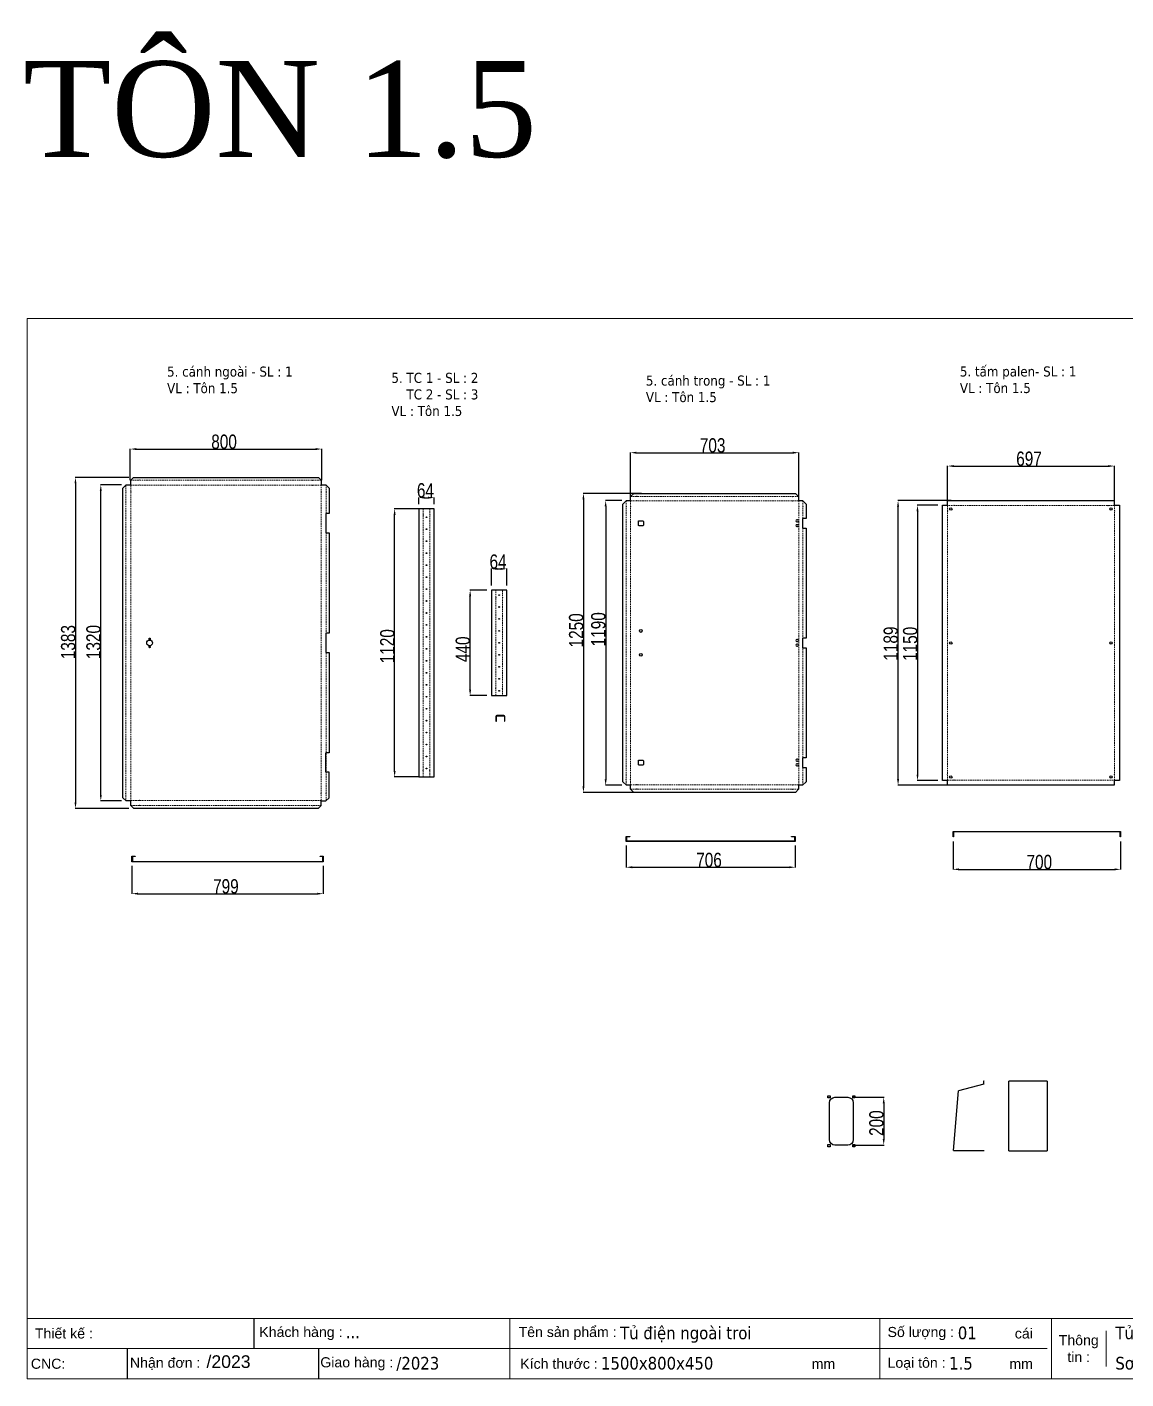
# Model space of a CAD drawing. Header units: inches. Extents: x 21 to 136330, y 8 to 58290.
# Drawn here: x 14211 to 18804, y 31248 to 36897 of the extents above; entities that cross this region are included whole.
import ezdxf
from ezdxf.enums import TextEntityAlignment as Align

# ---------------------------------------------------------------- set-up
doc = ezdxf.new("R2010")
doc.units = ezdxf.units.IN
doc.header["$MEASUREMENT"] = 0
doc.linetypes.add('HIDDEN', pattern=[9.525, 6.35, -3.175])
for name, color, linetype in [('0 KHUNG KT01', 7, 'Continuous'), ('1-EMC-ACESS', 4, 'Continuous'), ('@.0.DM. NÉT CHÍNH', 7, 'Continuous'), ('@.0.DM. NÉT CHÍNH @ 1', 7, 'Continuous'), ('@.DM. NÉT CHÍNH', 7, 'Continuous')]:
    doc.layers.add(name, color=color, linetype=linetype)
doc.layers.add('0 TĂNG CỨNG', color=7, linetype='Continuous', lineweight=15)
doc.layers.add('@.0.DM. NÉT ĐỨT', color=8, linetype='HIDDEN', lineweight=9)
doc.layers.add('@.DM. KÍCH THƯỚC', color=8, linetype='Continuous', transparency=0.2)
doc.layers.add('@.DM. KÍCH THƯỚC @ 1', color=8, linetype='Continuous', transparency=0.2)
doc.styles.add('ARIAL', font='arial.ttf')
doc.styles.add('Note Text (ISO)', font='tahoma.ttf')
doc.styles.add('roman', font='roman.shx', dxfattribs={"width": 0.8})
doc.styles.add('Tahoma (Input Text)', font='tahoma.ttf')
doc.dimstyles.new('Kích thước Duy Mạnh', dxfattribs={"dimtxt": 30, "dimasz": 25, "dimexe": 1.25, "dimexo": 20, "dimtad": 1, "dimdec": 1, "dimtxsty": 'roman', "dimcen": 2.5, "dimclrd": 8, "dimclre": 8, "dimclrt": 2, "dimadec": 0, "dimazin": 0, "dimtfac": 1, "dimtdec": 1, "dimtix": 1, "dimtmove": 0, "dimatfit": 3, "dimfxl": 1, "dimtfillclr": 1, "dimarcsym": 0})

# ---------------------------------------------------------------- blocks, each defined once
blk = doc.blocks.new('*D536')
at = {"layer": '@.DM. KÍCH THƯỚC', "color": 8, "lineweight": -2, "transparency": 16777216}
for p, q in [((14636.3, 35015), (14412.4, 35015)), ((14636.3, 33632.4), (14412.4, 33632.4))]:
    blk.add_line(p, q, dxfattribs=at)
at = {"layer": '@.DM. KÍCH THƯỚC', "lineweight": -2, "transparency": 16777216}
blk.add_line((14413.6, 34990), (14413.6, 33657.4), dxfattribs=at)
at = {"layer": '@.DM. KÍCH THƯỚC', "transparency": 16777216}
for points in [[(14409.5, 34990), (14417.8, 34990), (14413.6, 35015)], [(14409.5, 33657.4), (14417.8, 33657.4), (14413.6, 33632.4)]]:
    blk.add_solid(points, dxfattribs=at)
at = {"layer": 'Defpoints', "color": 0, "transparency": 16777216}
for p in [(14656.3, 35015), (14413.6, 33632.4), (14656.3, 33632.4)]:
    blk.add_point(p, dxfattribs=at)
at = {"layer": '@.DM. KÍCH THƯỚC', "color": 2, "transparency": 16777216, "insert": (14353, 34255.5), "char_height": 60, "attachment_point": 1, "rotation": 90, "style": 'roman'}
blk.add_mtext('1383', dxfattribs=at)
blk = doc.blocks.new('*D537')
at = {"layer": '@.DM. KÍCH THƯỚC', "color": 8, "lineweight": -2, "transparency": 16777216}
for p, q in [((16152.2, 34563.7), (16152.2, 34634.1)), ((16216, 34563.7), (16216, 34634.1))]:
    blk.add_line(p, q, dxfattribs=at)
at = {"layer": '@.DM. KÍCH THƯỚC', "lineweight": -2, "transparency": 16777216}
blk.add_line((16177.2, 34632.9), (16191, 34632.9), dxfattribs=at)
at = {"layer": '@.DM. KÍCH THƯỚC', "transparency": 16777216}
for points in [[(16177.2, 34637), (16177.2, 34628.7), (16152.2, 34632.9)], [(16191, 34637), (16191, 34628.7), (16216, 34632.9)]]:
    blk.add_solid(points, dxfattribs=at)
at = {"layer": 'Defpoints', "color": 0, "transparency": 16777216}
for p in [(16216, 34632.9), (16152.2, 34543.7), (16216, 34543.7)]:
    blk.add_point(p, dxfattribs=at)
at = {"layer": '@.DM. KÍCH THƯỚC', "color": 2, "transparency": 16777216, "insert": (16144.1, 34693.5), "char_height": 60, "attachment_point": 1, "style": 'roman'}
blk.add_mtext('64', dxfattribs=at)
blk = doc.blocks.new('*D538')
at = {"layer": '@.DM. KÍCH THƯỚC', "color": 8, "lineweight": -2, "transparency": 16777216}
for p, q in [((15848.7, 34903.7), (15848.7, 34931.7)), ((15912.5, 34903.7), (15912.5, 34931.7))]:
    blk.add_line(p, q, dxfattribs=at)
at = {"layer": '@.DM. KÍCH THƯỚC', "lineweight": -2, "transparency": 16777216}
blk.add_line((15873.7, 34930.5), (15887.5, 34930.5), dxfattribs=at)
at = {"layer": '@.DM. KÍCH THƯỚC', "transparency": 16777216}
for points in [[(15873.7, 34934.7), (15873.7, 34926.3), (15848.7, 34930.5)], [(15887.5, 34934.7), (15887.5, 34926.3), (15912.5, 34930.5)]]:
    blk.add_solid(points, dxfattribs=at)
at = {"layer": 'Defpoints', "color": 0, "transparency": 16777216}
for p in [(15912.5, 34930.5), (15848.7, 34883.7), (15912.5, 34883.7)]:
    blk.add_point(p, dxfattribs=at)
at = {"layer": '@.DM. KÍCH THƯỚC', "color": 2, "transparency": 16777216, "insert": (15840.6, 34991.1), "char_height": 60, "attachment_point": 1, "style": 'roman'}
blk.add_mtext('64', dxfattribs=at)
blk = doc.blocks.new('*D539')
at = {"layer": '@.DM. KÍCH THƯỚC', "color": 8, "lineweight": -2, "transparency": 16777216}
for p, q in [((15846.9, 34883.7), (15746.2, 34883.7)), ((15846.9, 33763.7), (15746.2, 33763.7))]:
    blk.add_line(p, q, dxfattribs=at)
at = {"layer": '@.DM. KÍCH THƯỚC', "lineweight": -2, "transparency": 16777216}
blk.add_line((15747.5, 33788.7), (15747.5, 34858.7), dxfattribs=at)
at = {"layer": '@.DM. KÍCH THƯỚC', "transparency": 16777216}
for points in [[(15743.3, 34858.7), (15751.6, 34858.7), (15747.5, 34883.7)], [(15743.3, 33788.7), (15751.6, 33788.7), (15747.5, 33763.7)]]:
    blk.add_solid(points, dxfattribs=at)
at = {"layer": 'Defpoints', "color": 0, "transparency": 16777216}
for p in [(15747.5, 34883.7), (15866.9, 34883.7), (15866.9, 33763.7)]:
    blk.add_point(p, dxfattribs=at)
at = {"layer": '@.DM. KÍCH THƯỚC', "color": 2, "transparency": 16777216, "insert": (15686.8, 34238.3), "char_height": 60, "attachment_point": 1, "rotation": 90, "style": 'roman'}
blk.add_mtext('1120', dxfattribs=at)
blk = doc.blocks.new('*D540')
at = {"layer": '@.DM. KÍCH THƯỚC', "color": 8, "lineweight": -2, "transparency": 16777216}
for p, q in [((16132.2, 34543.7), (16061.8, 34543.7)), ((16132.2, 34103.7), (16061.8, 34103.7))]:
    blk.add_line(p, q, dxfattribs=at)
at = {"layer": '@.DM. KÍCH THƯỚC', "lineweight": -2, "transparency": 16777216}
blk.add_line((16063, 34128.7), (16063, 34518.7), dxfattribs=at)
at = {"layer": '@.DM. KÍCH THƯỚC', "transparency": 16777216}
for points in [[(16058.8, 34518.7), (16067.2, 34518.7), (16063, 34543.7)], [(16058.8, 34128.7), (16067.2, 34128.7), (16063, 34103.7)]]:
    blk.add_solid(points, dxfattribs=at)
at = {"layer": 'Defpoints', "color": 0, "transparency": 16777216}
for p in [(16063, 34543.7), (16152.2, 34543.7), (16152.2, 34103.7)]:
    blk.add_point(p, dxfattribs=at)
at = {"layer": '@.DM. KÍCH THƯỚC', "color": 2, "transparency": 16777216, "insert": (16002.4, 34243.5), "char_height": 60, "attachment_point": 1, "rotation": 90, "style": 'roman'}
blk.add_mtext('440', dxfattribs=at)
blk = doc.blocks.new('*D541')
at = {"layer": '@.DM. KÍCH THƯỚC', "color": 8, "lineweight": -2, "transparency": 16777216}
for p, q in [((14605.3, 34983.7), (14518.2, 34983.7)), ((14605.3, 33663.7), (14518.2, 33663.7))]:
    blk.add_line(p, q, dxfattribs=at)
at = {"layer": '@.DM. KÍCH THƯỚC', "lineweight": -2, "transparency": 16777216}
blk.add_line((14519.5, 33688.7), (14519.5, 34958.7), dxfattribs=at)
at = {"layer": '@.DM. KÍCH THƯỚC', "transparency": 16777216}
for points in [[(14515.3, 34958.7), (14523.6, 34958.7), (14519.5, 34983.7)], [(14515.3, 33688.7), (14523.6, 33688.7), (14519.5, 33663.7)]]:
    blk.add_solid(points, dxfattribs=at)
at = {"layer": 'Defpoints', "color": 0, "transparency": 16777216}
for p in [(14519.5, 34983.7), (14625.3, 34983.7), (14625.3, 33663.7)]:
    blk.add_point(p, dxfattribs=at)
at = {"layer": '@.DM. KÍCH THƯỚC', "color": 2, "transparency": 16777216, "insert": (14458.8, 34255.8), "char_height": 60, "attachment_point": 1, "rotation": 90, "style": 'roman'}
blk.add_mtext('1320', dxfattribs=at)
blk = doc.blocks.new('*D542')
at = {"layer": '@.DM. KÍCH THƯỚC', "color": 8, "lineweight": -2, "transparency": 16777216}
for p, q in [((14649.8, 33392.1), (14649.8, 33274.6)), ((15448.8, 33392.1), (15448.8, 33274.6))]:
    blk.add_line(p, q, dxfattribs=at)
at = {"layer": '@.DM. KÍCH THƯỚC', "lineweight": -2, "transparency": 16777216}
blk.add_line((14674.8, 33275.8), (15423.8, 33275.8), dxfattribs=at)
at = {"layer": '@.DM. KÍCH THƯỚC', "transparency": 16777216}
for points in [[(14674.8, 33280), (14674.8, 33271.6), (14649.8, 33275.8)], [(15423.8, 33280), (15423.8, 33271.6), (15448.8, 33275.8)]]:
    blk.add_solid(points, dxfattribs=at)
at = {"layer": 'Defpoints', "color": 0, "transparency": 16777216}
for p in [(14649.8, 33412.1), (15448.8, 33412.1), (15448.8, 33275.8)]:
    blk.add_point(p, dxfattribs=at)
at = {"layer": '@.DM. KÍCH THƯỚC', "color": 2, "transparency": 16777216, "insert": (14988.7, 33336.4), "char_height": 60, "attachment_point": 1, "style": 'roman'}
blk.add_mtext('799', dxfattribs=at)
blk = doc.blocks.new('*D543')
at = {"layer": '@.DM. KÍCH THƯỚC', "color": 8, "lineweight": -2, "transparency": 16777216}
for p, q in [((16697.3, 34918.7), (16628.2, 34918.7)), ((16697.3, 33728.7), (16628.2, 33728.7))]:
    blk.add_line(p, q, dxfattribs=at)
at = {"layer": '@.DM. KÍCH THƯỚC', "lineweight": -2, "transparency": 16777216}
blk.add_line((16629.5, 34893.7), (16629.5, 33753.7), dxfattribs=at)
at = {"layer": '@.DM. KÍCH THƯỚC', "transparency": 16777216}
for points in [[(16625.3, 34893.7), (16633.6, 34893.7), (16629.5, 34918.7)], [(16625.3, 33753.7), (16633.6, 33753.7), (16629.5, 33728.7)]]:
    blk.add_solid(points, dxfattribs=at)
at = {"layer": 'Defpoints', "color": 0, "transparency": 16777216}
for p in [(16717.3, 34918.7), (16629.5, 33728.7), (16717.3, 33728.7)]:
    blk.add_point(p, dxfattribs=at)
at = {"layer": '@.DM. KÍCH THƯỚC', "color": 2, "transparency": 16777216, "insert": (16568.8, 34309.2), "char_height": 60, "attachment_point": 1, "rotation": 90, "style": 'roman'}
blk.add_mtext('1190', dxfattribs=at)
blk = doc.blocks.new('*D544')
at = {"layer": '@.DM. KÍCH THƯỚC', "color": 8, "lineweight": -2, "transparency": 16777216}
for p, q in [((16778.8, 34948.5), (16535.3, 34948.5)), ((16778.8, 33698.9), (16535.3, 33698.9))]:
    blk.add_line(p, q, dxfattribs=at)
at = {"layer": '@.DM. KÍCH THƯỚC', "lineweight": -2, "transparency": 16777216}
blk.add_line((16536.6, 34923.5), (16536.6, 33723.9), dxfattribs=at)
at = {"layer": '@.DM. KÍCH THƯỚC', "transparency": 16777216}
for points in [[(16532.4, 34923.5), (16540.8, 34923.5), (16536.6, 34948.5)], [(16532.4, 33723.9), (16540.8, 33723.9), (16536.6, 33698.9)]]:
    blk.add_solid(points, dxfattribs=at)
at = {"layer": 'Defpoints', "color": 0, "transparency": 16777216}
for p in [(16798.8, 34948.5), (16536.6, 33698.9), (16798.8, 33698.9)]:
    blk.add_point(p, dxfattribs=at)
at = {"layer": '@.DM. KÍCH THƯỚC', "color": 2, "transparency": 16777216, "insert": (16476, 34304.7), "char_height": 60, "attachment_point": 1, "rotation": 90, "style": 'roman'}
blk.add_mtext('1250', dxfattribs=at)
blk = doc.blocks.new('*D545')
at = {"layer": '@.DM. KÍCH THƯỚC', "color": 8, "lineweight": -2, "transparency": 16777216}
for p, q in [((14642.8, 35003.7), (14642.8, 35135)), ((15442.6, 35003.7), (15442.6, 35135))]:
    blk.add_line(p, q, dxfattribs=at)
at = {"layer": '@.DM. KÍCH THƯỚC', "lineweight": -2, "transparency": 16777216}
blk.add_line((14667.8, 35133.7), (15417.6, 35133.7), dxfattribs=at)
at = {"layer": '@.DM. KÍCH THƯỚC', "transparency": 16777216}
for points in [[(14667.8, 35137.9), (14667.8, 35129.6), (14642.8, 35133.7)], [(15417.6, 35137.9), (15417.6, 35129.6), (15442.6, 35133.7)]]:
    blk.add_solid(points, dxfattribs=at)
at = {"layer": 'Defpoints', "color": 0, "transparency": 16777216}
for p in [(15442.6, 35133.7), (14642.8, 34983.7), (15442.6, 34983.7)]:
    blk.add_point(p, dxfattribs=at)
at = {"layer": '@.DM. KÍCH THƯỚC', "color": 2, "transparency": 16777216, "insert": (14981.1, 35194.3), "char_height": 60, "attachment_point": 1, "style": 'roman'}
blk.add_mtext('800', dxfattribs=at)
blk = doc.blocks.new('*D546')
at = {"layer": '@.DM. KÍCH THƯỚC', "color": 8, "lineweight": -2, "transparency": 16777216}
for p, q in [((16715.5, 33477.5), (16715.5, 33384.9)), ((17421.5, 33477.5), (17421.5, 33384.9))]:
    blk.add_line(p, q, dxfattribs=at)
at = {"layer": '@.DM. KÍCH THƯỚC', "lineweight": -2, "transparency": 16777216}
blk.add_line((16740.5, 33386.2), (17396.5, 33386.2), dxfattribs=at)
at = {"layer": '@.DM. KÍCH THƯỚC', "transparency": 16777216}
for points in [[(16740.5, 33390.4), (16740.5, 33382), (16715.5, 33386.2)], [(17396.5, 33390.4), (17396.5, 33382), (17421.5, 33386.2)]]:
    blk.add_solid(points, dxfattribs=at)
at = {"layer": 'Defpoints', "color": 0, "transparency": 16777216}
for p in [(16715.5, 33497.5), (17421.5, 33497.5), (17421.5, 33386.2)]:
    blk.add_point(p, dxfattribs=at)
at = {"layer": '@.DM. KÍCH THƯỚC', "color": 2, "transparency": 16777216, "insert": (17007.9, 33446.8), "char_height": 60, "attachment_point": 1, "style": 'roman'}
blk.add_mtext('706', dxfattribs=at)
blk = doc.blocks.new('*D547')
at = {"layer": '@.DM. KÍCH THƯỚC', "color": 8, "lineweight": -2, "transparency": 16777216}
for p, q in [((18081.4, 33493.8), (18081.4, 33376.2)), ((18781.4, 33493.8), (18781.4, 33376.2))]:
    blk.add_line(p, q, dxfattribs=at)
at = {"layer": '@.DM. KÍCH THƯỚC', "lineweight": -2, "transparency": 16777216}
blk.add_line((18106.4, 33377.5), (18756.4, 33377.5), dxfattribs=at)
at = {"layer": '@.DM. KÍCH THƯỚC', "transparency": 16777216}
for points in [[(18106.4, 33381.6), (18106.4, 33373.3), (18081.4, 33377.5)], [(18756.4, 33381.6), (18756.4, 33373.3), (18781.4, 33377.5)]]:
    blk.add_solid(points, dxfattribs=at)
at = {"layer": 'Defpoints', "color": 0, "transparency": 16777216}
for p in [(18081.4, 33513.8), (18781.4, 33513.8), (18781.4, 33377.5)]:
    blk.add_point(p, dxfattribs=at)
at = {"layer": '@.DM. KÍCH THƯỚC', "color": 2, "transparency": 16777216, "insert": (18388.2, 33438.1), "char_height": 60, "attachment_point": 1, "style": 'roman'}
blk.add_mtext('700', dxfattribs=at)
blk = doc.blocks.new('*D548')
at = {"layer": '@.DM. KÍCH THƯỚC', "color": 8, "lineweight": -2, "transparency": 16777216}
for p, q in [((16733, 34935.7), (16733, 35119.8)), ((17436.4, 34935.7), (17436.4, 35119.8))]:
    blk.add_line(p, q, dxfattribs=at)
at = {"layer": '@.DM. KÍCH THƯỚC', "lineweight": -2, "transparency": 16777216}
blk.add_line((16758, 35118.5), (17411.4, 35118.5), dxfattribs=at)
at = {"layer": '@.DM. KÍCH THƯỚC', "transparency": 16777216}
for points in [[(16758, 35122.7), (16758, 35114.3), (16733, 35118.5)], [(17411.4, 35122.7), (17411.4, 35114.3), (17436.4, 35118.5)]]:
    blk.add_solid(points, dxfattribs=at)
at = {"layer": 'Defpoints', "color": 0, "transparency": 16777216}
for p in [(17436.4, 35118.5), (16733, 34915.7), (17436.4, 34915.7)]:
    blk.add_point(p, dxfattribs=at)
at = {"layer": '@.DM. KÍCH THƯỚC', "color": 2, "transparency": 16777216, "insert": (17023, 35179.1), "char_height": 60, "attachment_point": 1, "style": 'roman'}
blk.add_mtext('703', dxfattribs=at)
blk = doc.blocks.new('*D549')
at = {"layer": '@.DM. KÍCH THƯỚC', "color": 8, "lineweight": -2, "transparency": 16777216}
for p, q in [((18058.3, 34915.7), (18058.3, 35063.9)), ((18755.7, 34915.7), (18755.7, 35063.9))]:
    blk.add_line(p, q, dxfattribs=at)
at = {"layer": '@.DM. KÍCH THƯỚC', "lineweight": -2, "transparency": 16777216}
blk.add_line((18083.3, 35062.7), (18730.7, 35062.7), dxfattribs=at)
at = {"layer": '@.DM. KÍCH THƯỚC', "transparency": 16777216}
for points in [[(18083.3, 35066.8), (18083.3, 35058.5), (18058.3, 35062.7)], [(18730.7, 35066.8), (18730.7, 35058.5), (18755.7, 35062.7)]]:
    blk.add_solid(points, dxfattribs=at)
at = {"layer": 'Defpoints', "color": 0, "transparency": 16777216}
for p in [(18755.7, 35062.7), (18058.3, 34895.7), (18755.7, 34895.7)]:
    blk.add_point(p, dxfattribs=at)
at = {"layer": '@.DM. KÍCH THƯỚC', "color": 2, "transparency": 16777216, "insert": (18345.3, 35123.3), "char_height": 60, "attachment_point": 1, "style": 'roman'}
blk.add_mtext('697', dxfattribs=at)
blk = doc.blocks.new('*D550')
at = {"layer": '@.DM. KÍCH THƯỚC', "color": 8, "lineweight": -2, "transparency": 16777216}
for p, q in [((18017.6, 34898.7), (17931.6, 34898.7)), ((18017.6, 33748.7), (17931.6, 33748.7))]:
    blk.add_line(p, q, dxfattribs=at)
at = {"layer": '@.DM. KÍCH THƯỚC', "lineweight": -2, "transparency": 16777216}
blk.add_line((17932.8, 34873.7), (17932.8, 33773.7), dxfattribs=at)
at = {"layer": '@.DM. KÍCH THƯỚC', "transparency": 16777216}
for points in [[(17928.6, 34873.7), (17937, 34873.7), (17932.8, 34898.7)], [(17928.6, 33773.7), (17937, 33773.7), (17932.8, 33748.7)]]:
    blk.add_solid(points, dxfattribs=at)
at = {"layer": 'Defpoints', "color": 0, "transparency": 16777216}
for p in [(18037.6, 34898.7), (17932.8, 33748.7), (18037.6, 33748.7)]:
    blk.add_point(p, dxfattribs=at)
at = {"layer": '@.DM. KÍCH THƯỚC', "color": 2, "transparency": 16777216, "insert": (17872.2, 34248.3), "char_height": 60, "attachment_point": 1, "rotation": 90, "style": 'roman'}
blk.add_mtext('1150', dxfattribs=at)
blk = doc.blocks.new('*D551')
at = {"layer": '@.DM. KÍCH THƯỚC', "color": 8, "lineweight": -2, "transparency": 16777216}
for p, q in [((18072.9, 34918.1), (17850.2, 34918.1)), ((18072.9, 33729.3), (17850.2, 33729.3))]:
    blk.add_line(p, q, dxfattribs=at)
at = {"layer": '@.DM. KÍCH THƯỚC', "lineweight": -2, "transparency": 16777216}
blk.add_line((17851.5, 33754.3), (17851.5, 34893.1), dxfattribs=at)
at = {"layer": '@.DM. KÍCH THƯỚC', "transparency": 16777216}
for points in [[(17847.3, 34893.1), (17855.7, 34893.1), (17851.5, 34918.1)], [(17847.3, 33754.3), (17855.7, 33754.3), (17851.5, 33729.3)]]:
    blk.add_solid(points, dxfattribs=at)
at = {"layer": 'Defpoints', "color": 0, "transparency": 16777216}
for p in [(17851.5, 34918.1), (18092.9, 34918.1), (18092.9, 33729.3)]:
    blk.add_point(p, dxfattribs=at)
at = {"layer": '@.DM. KÍCH THƯỚC', "color": 2, "transparency": 16777216, "insert": (17790.9, 34249.4), "char_height": 60, "attachment_point": 1, "rotation": 90, "style": 'roman'}
blk.add_mtext('1189', dxfattribs=at)
blk = doc.blocks.new('*U264')
at = {"layer": '@.0.DM. NÉT CHÍNH'}
blk.add_circle((0, 0), 1.5, dxfattribs=at)
blk = doc.blocks.new('*U265')
at = {"layer": '@.DM. NÉT CHÍNH', "color": 0, "linetype": 'ByBlock', "lineweight": -2, "transparency": 16777216}
for p in [(0, 1050), (0, 1000), (0, 950), (0, 900), (0, 850), (0, 800), (0, 750), (0, 700), (0, 650), (0, 600), (0, 550), (0, 500), (0, 450), (0, 400), (0, 350), (0, 300), (0, 250), (0, 200), (0, 150), (0, 100), (0, 50), (0, 0)]:
    blk.add_blockref('*U264', p, dxfattribs=at)
blk = doc.blocks.new('*U266')
at = {"layer": '@.0.DM. NÉT CHÍNH'}
blk.add_circle((0, 0), 1.5, dxfattribs=at)
blk = doc.blocks.new('*U267')
at = {"layer": '@.DM. NÉT CHÍNH', "color": 0, "linetype": 'ByBlock', "lineweight": -2, "transparency": 16777216}
for p in [(0, 400), (0, 350), (0, 300), (0, 250), (0, 200), (0, 150), (0, 100), (0, 50), (0, 0)]:
    blk.add_blockref('*U266', p, dxfattribs=at)
blk = doc.blocks.new('*D629')
at = {"layer": '@.0.DM. NÉT CHÍNH', "color": 8, "lineweight": -2, "transparency": 16777216}
for p, q in [((17661.6, 32425.1), (17792.8, 32425.1)), ((17661.6, 32225.1), (17792.8, 32225.1))]:
    blk.add_line(p, q, dxfattribs=at)
at = {"layer": '@.0.DM. NÉT CHÍNH', "lineweight": -2, "transparency": 16777216}
blk.add_line((17791.6, 32400.1), (17791.6, 32250.1), dxfattribs=at)
at = {"layer": '@.0.DM. NÉT CHÍNH', "transparency": 16777216}
for points in [[(17787.4, 32400.1), (17795.7, 32400.1), (17791.6, 32425.1)], [(17787.4, 32250.1), (17795.7, 32250.1), (17791.6, 32225.1)]]:
    blk.add_solid(points, dxfattribs=at)
at = {"layer": 'Defpoints', "color": 0, "transparency": 16777216}
for p in [(17641.6, 32425.1), (17641.6, 32225.1), (17791.6, 32225.1)]:
    blk.add_point(p, dxfattribs=at)
at = {"layer": '@.0.DM. NÉT CHÍNH', "color": 2, "transparency": 16777216, "insert": (17730.9, 32263.4), "char_height": 60, "attachment_point": 1, "rotation": 90, "style": 'roman'}
blk.add_mtext('200', dxfattribs=at)
blk = doc.blocks.new('KHUNG KT1')
at = {"color": 7}
for p, q in [((7128, -4752), (0, -4752)), ((2294.1, -4752), (2294.1, -5040)), ((4052.8, -4752), (4052.8, -5040)), ((4868.8, -4752), (4868.8, -5040)), ((6864, -4752), (6864, -5040)), ((5128.7, -4812), (5128.7, -4980)), ((4848, -4896), (0, -4896))]:
    blk.add_line(p, q, dxfattribs=at)
blk.add_lwpolyline([(0, 0), (7128, 0), (7128, -5040), (0, -5040)], close=True, dxfattribs=at)
at = {"layer": '0 KHUNG KT01'}
for p, q in [((1077.9, -4752), (1077.9, -4896)), ((476.3, -4896), (476.3, -5040)), ((1385.1, -4896), (1385.1, -5040))]:
    blk.add_line(p, q, dxfattribs=at)
at = {"color": 2, "char_height": 48, "style": 'ARIAL'}
for s, insert, width, attachment_point in [('  Thiết kế :', (0, -4824), 2202.321, 4), ('  Khách hàng :', (1066.9, -4824), 2202.321, 4), ('  Tên sản phẩm :', (2299.1, -4824), 2202.321, 4), ('  Số lượng :', (4052.8, -4824), 2202.321, 4), ('cái', (4695, -4824), 2202.321, 4), ('Tờ', (6996, -4824), 264, 5), ('Thông\\Ptin :', (4998.8, -4896), 259.945, 5), ('CNC:', (18.2, -4968), 2202.321, 4), ('  Nhận đơn :', (451.9, -4968), 2202.321, 4), ('  Giao hàng :', (1356.7, -4968), 2202.321, 4), ('  Kích thước :', (2307, -4968), 2202.321, 4), ('  Loại tôn :', (4052.8, -4968), 2202.321, 4), ('mm', (3729.5, -4968), 2202.321, 4), ('mm', (4669.3, -4968), 2202.321, 4)]:
    blk.add_mtext(s, dxfattribs=dict(at, insert=insert, width=width, attachment_point=attachment_point))
at = {"color": 1, "style": 'Tahoma (Input Text)', "flags": 8}
for tag, p in [('#01', (328.9, -4851.1)), ('#03', (1514.7, -4846.3)), ('#05', (2819, -4851.1)), ('#07', (4424, -4851.1)), ('#09', (5172.9, -4851.1)), ('#02', (189.8, -4995.1)), ('#04', (1755.3, -4995.1)), ('#06', (2727.8, -4995.1)), ('#08', (4382.7, -4995.1)), ('#10', (5172.9, -4995.1))]:
    blk.add_attdef(tag, p, '', height=60, dxfattribs=at)
blk.add_attdef('#11', text='', height=60, dxfattribs=at).set_placement((6996, -4961.6), align=Align.CENTER)
at = {"layer": '0 TĂNG CỨNG', "color": 1, "style": 'ARIAL'}
blk.add_attdef('#12', (852.8, -4987.6), '', height=60, dxfattribs=at)

msp = doc.modelspace()

# ---------------------------------------------------------------- linework, layer by layer
at = {"layer": '@.0.DM. NÉT CHÍNH', "color": 0}
for p, q in [((14644.5215, 34982.4304), (14644.5215, 34983.6862)), ((15440.9144, 34982.4304), (15440.9144, 34983.6862)), ((16733.0134, 34917.4304), (16733.0134, 34918.6862)), ((17436.4064, 34917.4304), (17436.4064, 34918.6862)), ((18058.2803, 34897.4304), (18058.2803, 34898.6862)), ((16733.0134, 33730.0052), (16733.0134, 33728.7494)), ((17436.4064, 33730.0052), (17436.4064, 33728.7494)), ((18058.2803, 33750.0052), (18058.2803, 33748.7494)), ((14644.5215, 33665.0052), (14644.5215, 33663.7494)), ((15440.9144, 33665.0052), (15440.9144, 33663.7494))]:
    msp.add_line(p, q, dxfattribs=at)
at = {"layer": '@.0.DM. NÉT CHÍNH', "color": 1}
for p, q in [((14682.2756, 35003.3072), (14680.7756, 35003.3072)), ((14682.2756, 34982.4143), (14680.7756, 34982.4143)), ((15403.1604, 35003.3072), (15404.6604, 35003.3072)), ((15403.1604, 34982.4143), (15404.6604, 34982.4143)), ((14623.6286, 34954.6041), (14623.6286, 34953.1041)), ((14644.5215, 34954.6041), (14644.5215, 34953.1041)), ((15440.9144, 34954.6041), (15440.9144, 34953.1041)), ((15461.8074, 34954.6041), (15461.8074, 34953.1041)), ((16760.54, 34934.8072), (16759.04, 34934.8072)), ((16760.54, 34917.4143), (16759.04, 34917.4143)), ((17408.8798, 34934.8072), (17410.3798, 34934.8072)), ((17408.8798, 34917.4143), (17410.3798, 34917.4143)), ((15866.8621, 34858.5569), (15866.8621, 34857.0569)), ((15894.255, 34858.7519), (15894.255, 34857.2519)), ((16715.6205, 34895.5947), (16715.6205, 34894.0947)), ((16733.0134, 34895.5947), (16733.0134, 34894.0947)), ((17436.4064, 34895.5947), (17436.4064, 34894.0947)), ((17453.7993, 34895.5947), (17453.7993, 34894.0947)), ((18058.2803, 34875.5947), (18058.2803, 34874.0947)), ((18085.8068, 34897.4143), (18084.3068, 34897.4143)), ((18728.1466, 34897.4143), (18729.6466, 34897.4143)), ((18755.6732, 34875.5947), (18755.6732, 34874.0947)), ((16170.4197, 34514.0125), (16170.4197, 34512.5125)), ((16197.8126, 34514.3249), (16197.8126, 34512.8249)), ((16170.4197, 34133.4231), (16170.4197, 34134.9231)), ((16197.8126, 34133.1106), (16197.8126, 34134.6106)), ((15866.8621, 33788.8787), (15866.8621, 33790.3787)), ((15894.255, 33788.6837), (15894.255, 33790.1837)), ((16715.6205, 33751.8408), (16715.6205, 33753.3408)), ((16733.0134, 33751.8408), (16733.0134, 33753.3408)), ((16760.54, 33730.0213), (16759.04, 33730.0213)), ((17408.8798, 33730.0213), (17410.3798, 33730.0213)), ((17436.4064, 33751.8408), (17436.4064, 33753.3408)), ((17453.7993, 33751.8408), (17453.7993, 33753.3408)), ((18058.2803, 33771.8408), (18058.2803, 33773.3408)), ((18085.8068, 33750.0213), (18084.3068, 33750.0213)), ((18728.1466, 33750.0213), (18729.6466, 33750.0213)), ((18755.6732, 33771.8408), (18755.6732, 33773.3408)), ((14623.6286, 33692.8315), (14623.6286, 33694.3315)), ((14644.5215, 33692.8315), (14644.5215, 33694.3315)), ((15440.9144, 33692.8315), (15440.9144, 33694.3315)), ((15461.8074, 33692.8315), (15461.8074, 33694.3315)), ((16760.54, 33712.6284), (16759.04, 33712.6284)), ((17408.8798, 33712.6284), (17410.3798, 33712.6284)), ((14682.2756, 33665.0213), (14680.7756, 33665.0213)), ((14682.2756, 33644.1284), (14680.7756, 33644.1284)), ((15403.1604, 33665.0213), (15404.6604, 33665.0213)), ((15403.1604, 33644.1284), (15404.6604, 33644.1284))]:
    msp.add_line(p, q, dxfattribs=at)
at = {"layer": '@.0.DM. NÉT CHÍNH'}
for p, q in [((16730.4852, 33512.9882), (16730.4852, 33514.4882)), ((17406.4852, 33512.9882), (17406.4852, 33514.4882)), ((14662.764, 33431.065), (14662.764, 33432.565)), ((15435.764, 33431.065), (15435.764, 33432.565)), ((18209.7994, 32479.989), (18209.7994, 32493.838)), ((18209.7994, 32493.838), (18211.2994, 32493.838)), ((18314.0132, 32201.2991), (18314.0132, 32492.4997)), ((18474.0132, 32492.4997), (18314.0132, 32492.4997)), ((18474.0132, 32492.4997), (18474.0132, 32201.2991)), ((18082.8704, 32202.7682), (18104.6593, 32451.8168)), ((18209.7994, 32479.989), (18104.6593, 32451.8168)), ((18082.8704, 32202.7682), (18085.859, 32202.5067)), ((18085.859, 32202.5067), (18211.2994, 32202.5067)), ((18314.0132, 32201.2991), (18474.0132, 32201.2991))]:
    msp.add_line(p, q, dxfattribs=at)
for points in [[(14656.2887, 33632.432), (14644.918, 33643.8027), (14644.918, 33663.7178), (14625.0028, 33663.7178), (14611.9321, 33676.7885), (14611.9321, 34970.6471), (14625.0028, 34983.7178), (14644.918, 34983.7178)], [(14644.918, 34983.7178), (14644.918, 35003.6329), (14656.2887, 35015.0036), (15429.1473, 35015.0036), (15440.518, 35003.6329), (15440.518, 34983.7178), (15460.4331, 34983.7178), (15473.5038, 34970.6471), (15473.5038, 34863.7178), (15460.1109, 34863.7178), (15460.1109, 34783.7178), (15473.5038, 34783.7178), (15473.5038, 34363.7178), (15460.1109, 34363.7178), (15460.1109, 34283.7178), (15473.5038, 34283.7178), (15473.5038, 33863.7178), (15460.1109, 33863.7178)], [(16701.9241, 34903.6471), (16716.9948, 34918.7178), (16733.4099, 34918.7178), (16733.4099, 34935.1329), (16746.7806, 34948.5036), (17422.6392, 34948.5036), (17436.0099, 34935.1329), (17436.0099, 34918.7178), (17452.425, 34918.7178), (17467.4957, 34903.6471), (17467.4957, 34843.7178), (17451.6028, 34843.7178), (17451.6028, 34803.7178), (17467.4957, 34803.7178), (17467.4957, 34343.7178), (17451.6028, 34343.7178)], [(17451.6028, 34343.7178), (17451.6028, 34303.7178), (17467.4957, 34303.7178), (17467.4957, 33843.7178), (17451.6028, 33843.7178), (17451.6028, 33803.7178), (17467.4957, 33803.7178), (17467.4957, 33743.7885), (17452.425, 33728.7178), (17436.0099, 33728.7178), (17436.0099, 33712.3027), (17422.6392, 33698.932), (16746.7806, 33698.932), (16733.4099, 33712.3027), (16733.4099, 33728.7178), (16716.9948, 33728.7178), (16701.9241, 33743.7885), (16701.9241, 34903.6471)], [(14656.2887, 33632.432), (15429.1473, 33632.432), (15440.518, 33643.8027), (15440.518, 33663.7178), (15460.4331, 33663.7178), (15473.5038, 33676.7885), (15473.5038, 33783.7178), (15460.1109, 33783.7178), (15460.1109, 33863.7178)]]:
    msp.add_lwpolyline(points, dxfattribs=at)
for points in [[(18037.5838, 34898.7178), (18058.6767, 34898.7178), (18058.6767, 34918.1107), (18755.2767, 34918.1107), (18755.2767, 34898.7178), (18776.3697, 34898.7178), (18776.3697, 33748.7178), (18755.2767, 33748.7178), (18755.2767, 33729.3249), (18058.6767, 33729.3249), (18058.6767, 33748.7178), (18037.5838, 33748.7178)], [(15848.6656, 33763.7178), (15912.4514, 33763.7178), (15912.4514, 34883.7178), (15848.6656, 34883.7178)], [(16152.2232, 34103.7178), (16216.0091, 34103.7178), (16216.0091, 34543.7178), (16152.2232, 34543.7178)], [(16730.5559, 33514.4882), (16730.5559, 33512.9882), (16716.9852, 33512.9882), (16716.9852, 33495.9882), (17419.9852, 33495.9882), (17419.9852, 33512.9882), (17406.4145, 33512.9882), (17406.4145, 33514.4882), (17421.4852, 33514.4882), (17421.4852, 33494.4882), (16715.4852, 33494.4882), (16715.4852, 33514.4882)], [(18081.3894, 33513.7705), (18081.3894, 33535.7705), (18781.3894, 33535.7705), (18781.3894, 33513.7705), (18779.8894, 33513.7705), (18779.8894, 33534.2705), (18082.8894, 33534.2705), (18082.8894, 33513.7705)], [(14651.264, 33431.065), (14651.264, 33410.565), (15447.264, 33410.565), (15447.264, 33431.065), (15435.6933, 33431.065), (15435.6933, 33432.565), (15448.764, 33432.565), (15448.764, 33409.065), (14649.764, 33409.065), (14649.764, 33432.565), (14662.8347, 33432.565), (14662.8347, 33431.065)]]:
    msp.add_lwpolyline(points, close=True, dxfattribs=at)
at = {"layer": '@.0.DM. NÉT CHÍNH', "color": 0}
for points in [[(18755.6732, 34897.4304), (18755.6732, 34898.6862)], [(18755.6732, 33750.0052), (18755.6732, 33748.7494)]]:
    msp.add_lwpolyline(points, close=True, dxfattribs=at)
at = {"layer": '@.0.DM. NÉT CHÍNH', "color": 2}
for points in [[(16769.2099, 34834.2178), (16784.2099, 34834.2178, -0.414213562), (16787.2099, 34831.2178), (16787.2099, 34816.2178, -0.414213562), (16784.2099, 34813.2178), (16769.2099, 34813.2178, -0.414213562), (16766.2099, 34816.2178), (16766.2099, 34831.2178, -0.414213562)], [(17431.2099, 34829.7178, 1), (17431.2099, 34837.7178), (17428.2099, 34837.7178, 1), (17428.2099, 34829.7178)], [(17431.2099, 34809.7178, 1), (17431.2099, 34817.7178), (17428.2099, 34817.7178, 1), (17428.2099, 34809.7178)], [(17431.2099, 34329.7178, 1), (17431.2099, 34337.7178), (17428.2099, 34337.7178, 1), (17428.2099, 34329.7178)], [(17431.2099, 34309.7178, 1), (17431.2099, 34317.7178), (17428.2099, 34317.7178, 1), (17428.2099, 34309.7178)], [(16769.2099, 33834.2178), (16784.2099, 33834.2178, -0.414213562), (16787.2099, 33831.2178), (16787.2099, 33816.2178, -0.414213562), (16784.2099, 33813.2178), (16769.2099, 33813.2178, -0.414213562), (16766.2099, 33816.2178), (16766.2099, 33831.2178, -0.414213562)], [(17431.2099, 33829.7178, 1), (17431.2099, 33837.7178), (17428.2099, 33837.7178, 1), (17428.2099, 33829.7178)], [(17431.2099, 33809.7178, 1), (17431.2099, 33817.7178), (17428.2099, 33817.7178, 1), (17428.2099, 33809.7178)], [(17587.5644, 32425.0877), (17641.5644, 32425.0877, -0.414213562), (17664.5644, 32402.0877), (17664.5644, 32248.0877, -0.414213562), (17641.5644, 32225.0877), (17587.5644, 32225.0877, -0.414213562), (17564.5644, 32248.0877), (17564.5644, 32402.0877, -0.414213562)]]:
    msp.add_lwpolyline(points, format="xyb", close=True, dxfattribs=at)
at = {"layer": '@.0.DM. NÉT CHÍNH'}
msp.add_lwpolyline([(16170.7334, 33996.0725), (16172.6084, 33996.0725), (16172.6084, 34016.6975, -0.414213562), (16174.4834, 34018.5725), (16204.4834, 34018.5725, -0.414213562), (16206.3584, 34016.6975), (16206.3584, 33996.0725), (16208.2334, 33996.0725), (16208.2334, 34016.6975, 0.414213562), (16204.4834, 34020.4475), (16174.4834, 34020.4475, 0.414213562), (16170.7334, 34016.6975)], format="xyb", close=True, dxfattribs=at)
at = {"layer": '@.0.DM. NÉT CHÍNH', "color": 2}
for points in [[(17567.0644, 32422.5877), (17558.0644, 32422.5877), (17558.0644, 32431.5877), (17567.0644, 32431.5877)], [(17671.0644, 32422.5877), (17662.0644, 32422.5877), (17662.0644, 32431.5877), (17671.0644, 32431.5877)], [(17558.0644, 32227.5877), (17567.0644, 32227.5877), (17567.0644, 32218.5877), (17558.0644, 32218.5877)], [(17662.0644, 32227.5877), (17671.0644, 32227.5877), (17671.0644, 32218.5877), (17662.0644, 32218.5877)]]:
    msp.add_lwpolyline(points, close=True, dxfattribs=at)
for centre, radius in [((18071.9767, 34883.7178), 5), ((18741.9767, 34883.7178), 5), ((16776.7099, 34373.7178), 6), ((14723.218, 34323.7178), 12), ((14723.218, 34340.7178), 3), ((14723.218, 34306.7178), 3), ((18071.9767, 34323.7178), 5), ((18741.9767, 34323.7178), 5), ((16776.7099, 34273.7178), 6), ((18071.9767, 33763.7178), 5), ((18741.9767, 33763.7178), 5)]:
    msp.add_circle(centre, radius, dxfattribs=at)
at = {"layer": '@.0.DM. NÉT CHÍNH'}
for centre in [(16184.1162, 34123.7178), (15880.5585, 33798.7178)]:
    msp.add_circle(centre, 1.5, dxfattribs=at)
at = {"layer": '@.0.DM. NÉT ĐỨT'}
for p, q in [((14623.6286, 34982.4931), (14623.6286, 33664.9425)), ((15439.8326, 35003.3072), (14645.6033, 35003.3072)), ((15461.8074, 33665.092), (15461.8074, 34982.3435)), ((16715.6205, 34917.4931), (16715.6205, 33729.9425)), ((17435.3245, 34934.8072), (16734.0952, 34934.8072)), ((17453.7993, 33730.092), (17453.7993, 34917.3435)), ((15866.8621, 33763.7178), (15866.8621, 34883.7178)), ((15894.255, 34883.7178), (15894.255, 33763.7178)), ((16170.4197, 34103.7178), (16170.4197, 34543.7178)), ((16197.8126, 34543.7178), (16197.8126, 34103.7178)), ((16734.0952, 33712.6284), (17435.3245, 33712.6284)), ((14645.6033, 33644.1284), (15439.8326, 33644.1284))]:
    msp.add_line(p, q, dxfattribs=at)
for points in [[(15440.9144, 34982.4143), (14644.5215, 34982.4143), (14644.5215, 33665.0213), (15440.9144, 33665.0213)], [(16733.0134, 33730.0213), (17436.4064, 33730.0213), (17436.4064, 34917.4143), (16733.0134, 34917.4143)], [(18058.2803, 33750.0213), (18755.6732, 33750.0213), (18755.6732, 34897.4143), (18058.2803, 34897.4143)]]:
    msp.add_lwpolyline(points, close=True, dxfattribs=at)

# ---------------------------------------------------------------- block references
at = {"layer": '0 TĂNG CỨNG', "color": 1}
ref = msp.add_blockref('KHUNG KT1', (14211.181, 35679.6427), dxfattribs=dict(at, xscale=0.8792977987369557, yscale=0.8792977987369557, zscale=0.8792977987369557))
ref.add_attrib('#12', '/2023', (14961.0897, 31294.0521), dxfattribs={"color": 1, "height": 52.75787, "style": 'ARIAL'})
ref.add_attrib('#03', '...', (15543.0695, 31418.2809), dxfattribs={"layer": '0', "color": 1, "height": 52.75787, "style": 'Tahoma (Input Text)'})
ref.add_attrib('#04', '/2023', (15754.615, 31287.497), dxfattribs={"layer": '0', "color": 1, "height": 52.75787, "style": 'Tahoma (Input Text)'})
ref.add_attrib('#05', 'Tủ điện ngoài troi', (16689.9295, 31414.1159), dxfattribs={"layer": '0', "color": 1, "height": 52.757868, "style": 'Tahoma (Input Text)'})
ref.add_attrib('#06', '1500x800x450', (16609.7666, 31287.497), dxfattribs={"layer": '0', "color": 1, "height": 52.757868, "style": 'Tahoma (Input Text)'})
ref.add_attrib('#07', '01', (18101.2075, 31414.1159), dxfattribs={"layer": '0', "color": 1, "height": 52.75787, "style": 'Tahoma (Input Text)'})
ref.add_attrib('#08', '1.5', (18064.8389, 31287.497), dxfattribs={"layer": '0', "color": 1, "height": 52.75787, "style": 'Tahoma (Input Text)'})
ref.add_attrib('#10', 'Sơn tĩnh điện màu Ghi RAL 7035', (18759.7005, 31287.497), dxfattribs={"layer": '0', "color": 1, "height": 52.757868, "style": 'Tahoma (Input Text)'})
ref.add_attrib('#09', 'Tủ ngoài troi - 2 cánh - panel', (18759.7005, 31414.1159), dxfattribs={"layer": '0', "color": 1, "height": 52.757868, "style": 'Tahoma (Input Text)'})
ref.add_attrib('#11', '......', dxfattribs={"layer": '0', "color": 1, "height": 52.75787, "style": 'Tahoma (Input Text)'}).set_placement((20362.7341, 31316.8883), align=Align.CENTER)
at = {"layer": '@.DM. NÉT CHÍNH'}
for name, p in [('*U265', (15880.5585, 33798.7178)), ('*U267', (16184.1162, 34123.7178))]:
    msp.add_blockref(name, p, dxfattribs=at)

# ---------------------------------------------------------------- texts
at = {"layer": '1-EMC-ACESS', "color": 1, "linetype": 'ByBlock', "lineweight": -2, "insert": (11054.8335, 36754.8341), "char_height": 400.0752, "width": 13787.318684, "attachment_point": 2, "style": 'ARIAL'}
msp.add_mtext('{\\fTimes New Roman|b0|i0|c0|p18;\\C2;BẢN VẼ CHUẨN GỐC 2 CÁNH TÔN 1.5}', dxfattribs=at)
at = {"layer": '@.0.DM. NÉT CHÍNH', "color": 2, "char_height": 41.999999, "width": 551.411705, "attachment_point": 1, "line_spacing_factor": 0.987884, "style": 'Note Text (ISO)'}
for s, insert in [('\\fTahoma|b0|i0;5. cánh ngoài - SL : 1\\P\\fTahoma|b0|i0;VL : Tôn 1.5\\P', (14796.5274, 35478.373)), ('5. tấm palen- SL : 1\\PVL : Tôn 1.5', (18109.99, 35478.8987)), ('\\fTahoma|b0|i0;5. TC 1 - SL : 2 \\P\\fTahoma|b0|i0;    TC 2 - SL : 3\\P\\fTahoma|b0|i0;VL : Tôn 1.5\\P', (15734.1966, 35452.2229)), ('\\fTahoma|b0|i0;5. cánh trong - SL : 1\\P\\fTahoma|b0|i0;VL : Tôn 1.5\\P', (16797.6627, 35440.9788))]:
    msp.add_mtext(s, dxfattribs=dict(at, insert=insert))

# ---------------------------------------------------------------- dimensions: what is measured, and where the dimension line sits
at = {"layer": '@.0.DM. NÉT CHÍNH @ 1', "color": 2}
dim = msp.add_linear_dim(base=(17791.5644, 32225.0877), p1=(17641.5644, 32425.0877), p2=(17641.5644, 32225.0877), angle=270, dimstyle='Kích thước Duy Mạnh', override={"dimscale": 1, "dimtxt": 60, "dimdec": 0, "dimclrd": 256, "dimtdec": 0, "dimtix": 1, "dimtofl": 0, "dimtmove": 0, "dimatfit": 1}, dxfattribs=at)
dim.commit()
dim.dimension.update_dxf_attribs({"geometry": '*D629', "text_midpoint": (17791.5644, 32325.0877), "dimtype": 128})
at = {"layer": '@.DM. KÍCH THƯỚC @ 1', "color": 0}
for base, p1, p2, picture, middle in [((15442.6109, 35133.7178), (14642.8251, 34983.7178), (15442.6109, 34983.7178), '*D545', (15042.8489, 35133.7178)), ((17421.4852, 33386.1877), (16715.4852, 33497.4882), (17421.4852, 33497.4882), '*D546', (17068.4852, 33386.1877)), ((15448.764, 33275.8067), (14649.764, 33412.065), (15448.764, 33412.065), '*D542', (15049.264, 33275.8067))]:
    dim = msp.add_linear_dim(base=base, p1=p1, p2=p2, dimstyle='Kích thước Duy Mạnh', override={"dimscale": 1, "dimtxt": 60, "dimdec": 0, "dimclrd": 256, "dimtdec": 0, "dimtix": 1, "dimtofl": 0, "dimtmove": 0, "dimatfit": 1}, dxfattribs=at)
    dim.commit()
    dim.dimension.update_dxf_attribs({"geometry": picture, "text_midpoint": middle, "dimtype": 128})
for base, p1, p2, angle, override, picture, middle in [((17436.4064, 35118.5049), (16733.0134, 34915.7178), (17436.4064, 34915.7178), 180, {"dimscale": 1, "dimtxt": 60, "dimdec": 0, "dimclrd": 256, "dimtdec": 0, "dimtix": 1, "dimtofl": 0, "dimtmove": 0, "dimatfit": 1}, '*D548', (17084.7099, 35118.5049)), ((18755.6732, 35062.6773), (18058.2803, 34895.7178), (18755.6732, 34895.7178), 180, {"dimscale": 1, "dimtxt": 60, "dimdec": 0, "dimclrd": 256, "dimtdec": 0, "dimtix": 1, "dimtofl": 0, "dimtmove": 0, "dimatfit": 1}, '*D549', (18406.9767, 35062.6773)), ((14413.636, 33632.432), (14656.2887, 35015.0036), (14656.2887, 33632.432), 270, {"dimscale": 1, "dimtxt": 60, "dimdec": 0, "dimclrd": 256, "dimtdec": 0, "dimtix": 1, "dimtofl": 0, "dimtmove": 0, "dimatfit": 1}, '*D536', (14413.636, 34335.4558)), ((14519.4749, 34983.7178), (14625.3251, 33663.7178), (14625.3251, 34983.7178), 90, {"dimscale": 1, "dimtxt": 60, "dimdec": 0, "dimclrd": 256, "dimtdec": 0, "dimtix": 1, "dimtofl": 0, "dimtmove": 0, "dimatfit": 1}, '*D541', (14519.4749, 34335.757)), ((15912.4514, 34930.4917), (15848.6656, 34883.7178), (15912.4514, 34883.7178), 180, {"dimscale": 1, "dimtxt": 60, "dimdec": 0, "dimclrd": 256, "dimtdec": 0, "dimtix": 1, "dimtofl": 1, "dimtmove": 0, "dimatfit": 1}, '*D538', (15880.5585, 34930.4917)), ((16536.5895, 33698.932), (16798.8339, 34948.5036), (16798.8339, 33698.932), 270, {"dimscale": 1, "dimtxt": 60, "dimdec": 0, "dimclrd": 256, "dimtdec": 0, "dimtix": 1, "dimtofl": 0, "dimtmove": 0, "dimatfit": 1}, '*D544', (16536.5895, 34384.6675)), ((16629.4661, 33728.7178), (16717.317, 34918.7178), (16717.317, 33728.7178), 90, {"dimscale": 1, "dimtxt": 60, "dimdec": 0, "dimclrd": 256, "dimtdec": 0, "dimtix": 1, "dimtofl": 0, "dimtmove": 0, "dimatfit": 1}, '*D543', (16629.4661, 34384.6675)), ((17851.4895, 34918.1107), (18092.8899, 33729.3249), (18092.8899, 34918.1107), 90, {"dimscale": 1, "dimtxt": 60, "dimdec": 0, "dimclrd": 256, "dimtdec": 0, "dimtix": 1, "dimtofl": 0, "dimtmove": 0, "dimatfit": 1}, '*D551', (17851.4895, 34323.7178)), ((15747.4663, 34883.7178), (15866.8621, 33763.7178), (15866.8621, 34883.7178), 90, {"dimscale": 1, "dimtxt": 60, "dimdec": 0, "dimclrd": 256, "dimtdec": 0, "dimtix": 1, "dimtofl": 0, "dimtmove": 0, "dimatfit": 1}, '*D539', (15747.4663, 34313.7178)), ((17932.8035, 33748.7178), (18037.5838, 34898.7178), (18037.5838, 33748.7178), 90, {"dimscale": 1, "dimtxt": 60, "dimdec": 0, "dimclrd": 256, "dimtdec": 0, "dimtix": 1, "dimtofl": 0, "dimtmove": 0, "dimatfit": 1}, '*D550', (17932.8035, 34323.7178)), ((16216.0091, 34632.8577), (16152.2232, 34543.7178), (16216.0091, 34543.7178), 180, {"dimscale": 1, "dimtxt": 60, "dimdec": 0, "dimclrd": 256, "dimtdec": 0, "dimtix": 1, "dimtofl": 1, "dimtmove": 0, "dimatfit": 1}, '*D537', (16184.1162, 34632.8577)), ((16063.0072, 34543.7178), (16152.2232, 34103.7178), (16152.2232, 34543.7178), 90, {"dimscale": 1, "dimtxt": 60, "dimdec": 0, "dimclrd": 256, "dimtdec": 0, "dimtix": 1, "dimtofl": 0, "dimtmove": 0, "dimatfit": 1}, '*D540', (16063.0072, 34305.2236)), ((18781.3894, 33377.4735), (18081.3894, 33513.7705), (18781.3894, 33513.7705), 180, {"dimscale": 1, "dimtxt": 60, "dimdec": 0, "dimclrd": 256, "dimtdec": 0, "dimtix": 1, "dimtofl": 0, "dimtmove": 0, "dimatfit": 1}, '*D547', (18449.9124, 33377.4735))]:
    dim = msp.add_linear_dim(base=base, p1=p1, p2=p2, angle=angle, dimstyle='Kích thước Duy Mạnh', override=override, dxfattribs=at)
    dim.commit()
    dim.dimension.update_dxf_attribs({"geometry": picture, "text_midpoint": middle, "dimtype": 128})

doc.saveas('drawing.dxf')
